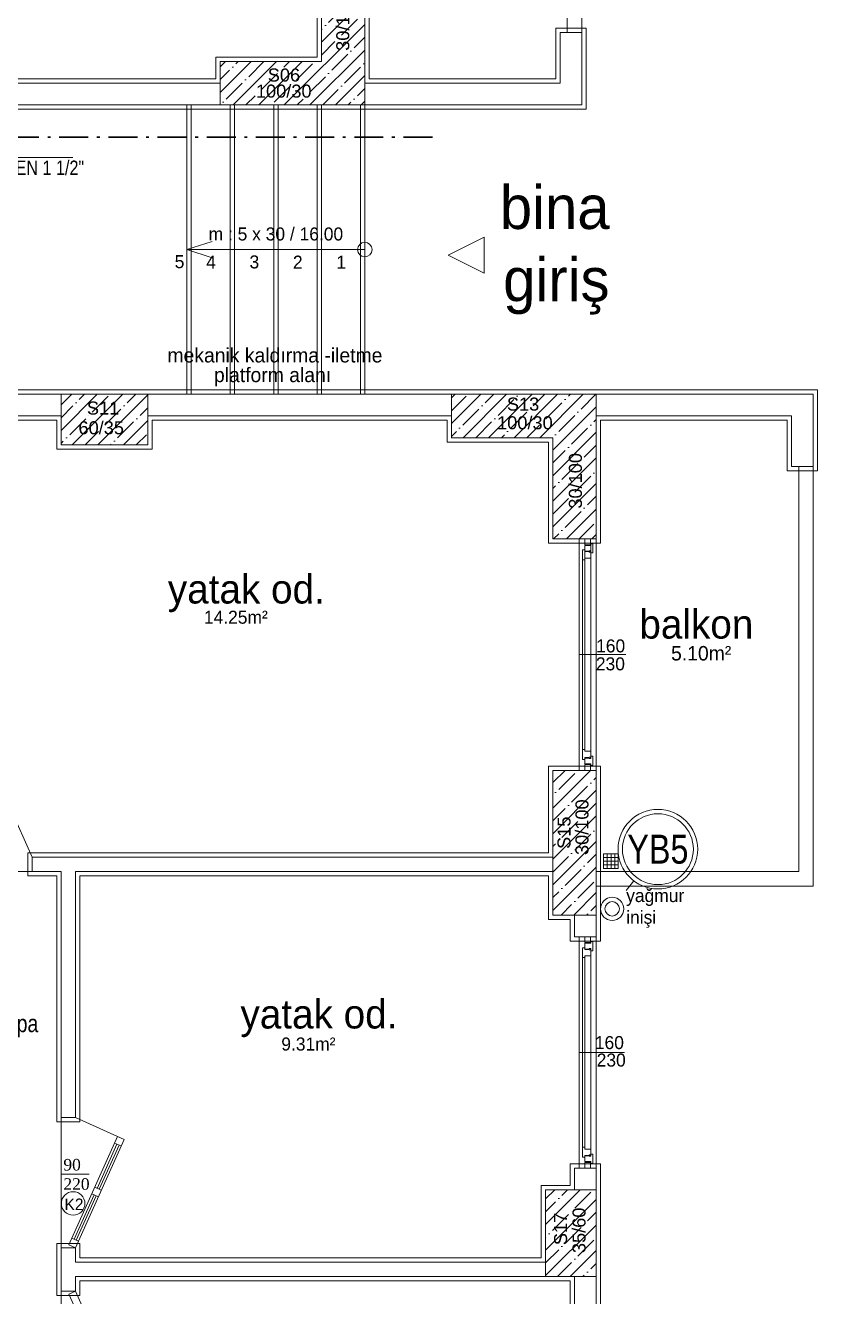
# Model space of a CAD drawing. Header units: centimetres. Extents: x 252513 to 260714, y -444050 to -441150.
# Drawn here: x 253981 to 254528, y -442880 to -442001 of the extents above; entities that cross this region are included whole.
import ezdxf
from ezdxf.enums import TextEntityAlignment as Align

# ---------------------------------------------------------------- set-up
doc = ezdxf.new("R2010")
doc.units = ezdxf.units.CM
doc.linetypes.add('ROTAS_SEBEKE', pattern=[34, 20, -6, 2, -6])
for name, color, linetype, lineweight in [('ROTAS-MIMARI', 8, 'Continuous', 13), ('ROTAS-MIMARI-YAZI', 8, 'Continuous', 13), ('ROTAS-SEMBOL-KILAVUZ', 9, 'Continuous', 9), ('ROTAS-SIHHI-HAVALANDIRMA-YAZI', 30, 'Continuous', 9), ('ROTAS-SIHHI-SEBEKE', 5, 'ROTAS_SEBEKE', 30), ('ROTAS-SIHHI-SEMBOL', 1, 'Continuous', 18), ('ROTAS-SIHHI-TEMIZ-SU-CAP', 101, 'Continuous', 18), ('ROTAS-SIHHI-YAGMUR-NO', 3, 'Continuous', 18)]:
    doc.layers.add(name, color=color, linetype=linetype, lineweight=lineweight)
doc.styles.add('arial_1_18', font='arial.ttf', dxfattribs={"height": 0.2})
doc.styles.add('ROTAS-YAZI', font='arial.ttf')
pattern_1 = [(45, (231105.378, -437638.89), (-8.838835, 8.838835), []), (45, (231114.217, -437638.89), (-8.838835, 8.838835), [15.625, -3.125, 0, -3.125])]

# ---------------------------------------------------------------- blocks, each defined once
blk = doc.blocks.new('ROTAS-S2-KOLON-YAGMUR')
at = {"color": 3}
for radius in [8, 5]:
    blk.add_circle((0, 0), radius, dxfattribs=at)
blk = doc.blocks.new('ROTAS-S2-KOLON-NO-YAGMUR')
at = {"color": 1}
for radius in [27.5, 24.5]:
    blk.add_circle((0, 0), radius, dxfattribs=at)
at = {"color": 3, "style": 'ROTAS-YAZI', "width": 0.8}
blk.add_attdef('NO', text='', height=20, dxfattribs=at).set_placement((0, 0), align=Align.MIDDLE_CENTER)
blk = doc.blocks.new('ROTAS-S2-TS-CAP2')
at = {"style": 'ROTAS-YAZI', "width": 0.8}
for tag, p in [('C1', (0, 15)), ('M1', (0, 0))]:
    blk.add_attdef(tag, p, '', height=10, dxfattribs=at)

msp = doc.modelspace()

# ---------------------------------------------------------------- hatches: boundary and pattern name
at = {"layer": 'ROTAS-MIMARI', "ltscale": 0.03}
h = msp.add_hatch(dxfattribs=at)
h.set_pattern_fill('ANSI35', color=256, scale=50, style=0)
h.set_pattern_definition(pattern_1)
h.paths.add_polyline_path([(254215.24, -441955.76), (254185.24, -441955.76), (254185.24, -442025.76), (254115.24, -442025.76), (254115.24, -442055.76), (254215.24, -442055.76)])
h.paths.add_polyline_path([(254207, -442020.64), (254207, -441977.53), (254193.03, -441977.53), (254193.03, -442020.64)], flags=24)
h.paths.add_polyline_path([(254137.66, -442053.16), (254180.77, -442053.16), (254180.77, -442039.19), (254137.66, -442039.19)], flags=24)
h.paths.add_polyline_path([(254145.81, -442042.03), (254172.84, -442042.03), (254172.84, -442028.07), (254145.81, -442028.07)], flags=24)
h = msp.add_hatch(dxfattribs=at)
h.set_pattern_fill('ANSI35', color=256, scale=50, style=0)
h.set_pattern_definition(pattern_1)
h.paths.add_polyline_path([(254065.24, -442255.76), (254005.24, -442255.76), (254005.24, -442290.76), (254065.24, -442290.76)])
h.paths.add_polyline_path([(254014.95, -442285.91), (254051.07, -442285.91), (254051.07, -442271.94), (254014.95, -442271.94)], flags=24)
h.paths.add_polyline_path([(254020.8, -442272.27), (254047.82, -442272.27), (254047.82, -442258.31), (254020.8, -442258.31)], flags=24)
h = msp.add_hatch(dxfattribs=at)
h.set_pattern_fill('ANSI35', color=256, scale=50, style=0)
h.set_pattern_definition(pattern_1)
h.paths.add_polyline_path([(254375.24, -442255.76), (254275.24, -442255.76), (254275.24, -442285.76), (254345.24, -442285.76), (254345.24, -442355.76), (254375.24, -442355.76)])
h.paths.add_polyline_path([(254367.8, -442337.15), (254367.8, -442294.04), (254353.83, -442294.04), (254353.83, -442337.15)], flags=24)
h.paths.add_polyline_path([(254304.35, -442282.46), (254347.47, -442282.46), (254347.47, -442268.49), (254304.35, -442268.49)], flags=24)
h.paths.add_polyline_path([(254311.12, -442269.54), (254338.15, -442269.54), (254338.15, -442255.57), (254311.12, -442255.57)], flags=9)
h = msp.add_hatch(dxfattribs=at)
h.set_pattern_fill('ANSI35', color=256, scale=50, style=0)
h.set_pattern_definition(pattern_1)
h.paths.add_polyline_path([(254375.24, -442515.76), (254345.24, -442515.76), (254345.24, -442615.76), (254375.24, -442615.76)])
h.paths.add_polyline_path([(254372.35, -442576.61), (254372.35, -442533.5), (254358.39, -442533.5), (254358.39, -442576.61)], flags=24)
h.paths.add_polyline_path([(254359.93, -442572.42), (254359.93, -442545.4), (254345.97, -442545.4), (254345.97, -442572.42)], flags=24)
h = msp.add_hatch(dxfattribs=at)
h.set_pattern_fill('ANSI35', color=256, scale=50, style=0)
h.set_pattern_definition(pattern_1)
h.paths.add_polyline_path([(254375.24, -442805.76), (254340.24, -442805.76), (254340.24, -442865.76), (254375.24, -442865.76)])
h.paths.add_polyline_path([(254370.3, -442851.82), (254370.3, -442815.7), (254356.34, -442815.7), (254356.34, -442851.82)], flags=24)
h.paths.add_polyline_path([(254357.53, -442846.31), (254357.53, -442819.28), (254343.57, -442819.28), (254343.57, -442846.31)], flags=24)

# ---------------------------------------------------------------- linework, layer by layer
for p, q in [((254182.24, -441952.76), (254182.24, -442022.76)), ((254218.24, -442037.76), (254218.24, -441955.76)), ((254368.24, -442002.76), (254347.24, -442002.76)), ((254347.24, -442002.76), (254347.24, -442037.76)), ((254365.24, -442005.76), (254350.24, -442005.76)), ((254350.24, -442005.76), (254350.24, -442040.76)), ((254365.24, -442005.76), (254365.24, -442055.76)), ((254368.24, -442002.76), (254368.24, -442058.76)), ((254182.24, -442022.76), (254112.24, -442022.76)), ((254112.24, -442022.76), (254112.24, -442037.76)), ((254115.24, -442040.76), (253805.24, -442040.76)), ((254112.24, -442037.76), (253808.24, -442037.76)), ((254350.24, -442040.76), (254215.24, -442040.76)), ((254347.24, -442037.76), (254218.24, -442037.76)), ((254115.24, -442055.76), (253785.24, -442055.76)), ((253785.24, -442058.76), (254368.24, -442058.76)), ((254092.24, -442055.76), (254092.24, -442255.76)), ((254095.24, -442055.76), (254095.24, -442255.76)), ((254122.24, -442055.76), (254122.24, -442255.76)), ((254125.24, -442055.76), (254125.24, -442255.76)), ((254152.24, -442055.76), (254152.24, -442255.76)), ((254155.24, -442055.76), (254155.24, -442255.76)), ((254182.24, -442055.76), (254182.24, -442255.76)), ((254185.24, -442055.76), (254185.24, -442255.76)), ((254212.24, -442055.76), (254212.24, -442255.76)), ((254215.24, -442055.76), (254215.24, -442255.76)), ((254092.24, -442155.76), (254109.77, -442150.03)), ((254215.24, -442155.76), (254092.24, -442155.76)), ((254092.24, -442155.76), (254109.77, -442161.5)), ((254005.24, -442252.76), (253718.24, -442252.76)), ((254065.24, -442252.76), (254005.24, -442252.76)), ((254065.24, -442252.76), (254528.24, -442252.76)), ((254528.24, -442252.76), (254528.24, -442308.76)), ((253715.24, -442255.76), (254005.24, -442255.76)), ((254065.24, -442255.76), (254275.24, -442255.76)), ((253885.24, -442270.76), (254005.24, -442270.76)), ((254065.24, -442270.76), (254275.24, -442270.76)), ((254375.24, -442270.76), (254510.24, -442270.76)), ((254510.24, -442270.76), (254510.24, -442305.76)), ((253888.24, -442273.76), (254002.24, -442273.76)), ((254002.24, -442273.76), (254002.24, -442293.76)), ((254068.24, -442293.76), (254068.24, -442273.76)), ((254068.24, -442273.76), (254272.24, -442273.76)), ((254272.24, -442273.76), (254272.24, -442288.76)), ((254378.24, -442273.76), (254507.24, -442273.76)), ((254378.24, -442315.76), (254378.24, -442273.76)), ((254507.24, -442273.76), (254507.24, -442308.76)), ((254272.24, -442288.76), (254342.24, -442288.76)), ((254342.24, -442288.76), (254342.24, -442358.76)), ((254002.24, -442293.76), (254068.24, -442293.76)), ((254510.24, -442305.76), (254525.24, -442305.76)), ((254378.24, -442358.76), (254378.24, -442315.76)), ((254507.24, -442308.76), (254528.24, -442308.76)), ((254342.24, -442358.76), (254357.24, -442358.76)), ((254357.24, -442358.76), (254378.24, -442358.76)), ((254375.24, -442355.76), (254360.24, -442355.76)), ((254363.43, -442515.76), (254363.43, -442355.76)), ((254367.24, -442355.76), (254367.24, -442359.76)), ((254367.24, -442359.76), (254371.24, -442359.76)), ((254367.24, -442360.26), (254367.24, -442501.36)), ((254367.24, -442364.26), (254367.24, -442360.26)), ((254371.44, -442360.26), (254367.24, -442360.26)), ((254371.24, -442359.76), (254371.24, -442355.76)), ((254371.44, -442359.06), (254371.44, -442502.56)), ((254372.84, -442359.06), (254371.44, -442359.06)), ((254371.44, -442360.26), (254371.44, -442359.06)), ((254372.84, -442365.46), (254372.84, -442359.06)), ((254375.24, -442515.76), (254375.24, -442355.76)), ((254365.84, -442501.36), (254365.84, -442363.36)), ((254367.24, -442363.36), (254365.84, -442363.36)), ((254365.84, -442370.16), (254365.84, -442363.36)), ((254367.24, -442363.36), (254367.24, -442364.56)), ((254370.44, -442364.26), (254367.24, -442364.26)), ((254370.44, -442364.56), (254367.24, -442364.56)), ((254371.44, -442368.96), (254367.24, -442368.96)), ((254367.24, -442370.16), (254367.24, -442368.96)), ((254370.44, -442364.26), (254370.44, -442363.96)), ((254371.44, -442363.96), (254370.44, -442363.96)), ((254370.44, -442364.86), (254370.44, -442364.56)), ((254370.94, -442364.86), (254370.44, -442364.86)), ((254370.94, -442364.86), (254370.94, -442364.56)), ((254371.44, -442364.56), (254370.94, -442364.56)), ((254371.44, -442365.46), (254371.44, -442363.96)), ((254371.44, -442364.56), (254371.44, -442368.96)), ((254372.84, -442365.46), (254371.44, -442365.46)), ((254367.24, -442370.16), (254365.84, -442370.16)), ((254363.43, -442435.76), (254395.75, -442435.74)), ((254367.24, -442501.36), (254365.84, -442501.36)), ((254365.84, -442501.36), (254365.84, -442508.16)), ((254367.24, -442508.16), (254365.84, -442508.16)), ((254367.24, -442501.36), (254367.24, -442502.56)), ((254371.44, -442502.56), (254367.24, -442502.56)), ((254367.24, -442508.16), (254367.24, -442506.96)), ((254370.44, -442506.96), (254367.24, -442506.96)), ((254367.24, -442507.26), (254367.24, -442511.26)), ((254370.44, -442507.26), (254367.24, -442507.26)), ((254370.94, -442506.66), (254370.44, -442506.66)), ((254370.44, -442506.66), (254370.44, -442506.96)), ((254370.44, -442507.26), (254370.44, -442507.56)), ((254371.44, -442507.56), (254370.44, -442507.56)), ((254370.94, -442506.66), (254370.94, -442506.96)), ((254371.44, -442506.96), (254370.94, -442506.96)), ((254371.44, -442506.96), (254371.44, -442502.56)), ((254372.84, -442506.06), (254371.44, -442506.06)), ((254371.44, -442506.06), (254371.44, -442507.56)), ((254372.84, -442506.06), (254372.84, -442512.46)), ((254357.24, -442512.76), (254342.24, -442512.76)), ((254342.24, -442512.76), (254342.24, -442572.76)), ((254378.24, -442512.76), (254357.24, -442512.76)), ((254371.44, -442511.26), (254367.24, -442511.26)), ((254367.24, -442515.76), (254367.24, -442511.76)), ((254367.24, -442511.76), (254371.24, -442511.76)), ((254371.24, -442511.76), (254371.24, -442515.76)), ((254371.44, -442511.26), (254371.44, -442512.46)), ((254372.84, -442512.46), (254371.44, -442512.46)), ((254378.24, -442515.76), (254378.24, -442512.76)), ((254378.24, -442585.76), (254378.24, -442515.76)), ((253985.31, -442575.76), (253970.2, -442542.12)), ((254342.24, -442572.76), (253982.31, -442572.76)), ((253982.31, -442572.76), (253982.31, -442588.76)), ((253985.31, -442575.76), (254345.24, -442575.76)), ((253985.31, -442585.76), (253985.31, -442575.76)), ((254390.36, -442573.56), (254380.36, -442573.56)), ((254380.36, -442573.56), (254380.36, -442583.56)), ((254380.36, -442576.03), (254390.36, -442576.03)), ((254380.36, -442578.56), (254390.36, -442578.56)), ((254382.82, -442573.56), (254382.82, -442583.56)), ((254385.44, -442573.56), (254385.44, -442583.56)), ((254388.06, -442573.56), (254388.06, -442583.56)), ((254390.36, -442583.56), (254390.36, -442573.56)), ((253895.31, -442585.76), (253985.31, -442585.76)), ((253982.31, -442588.76), (254002.24, -442588.76)), ((253985.31, -442585.76), (254005.24, -442585.76)), ((254002.24, -442588.76), (254002.24, -442758.76)), ((254005.24, -442585.76), (254005.24, -442755.76)), ((254015.24, -442585.76), (254015.24, -442755.76)), ((254015.24, -442585.76), (254345.24, -442585.76)), ((254018.24, -442758.76), (254018.24, -442588.76)), ((254018.24, -442588.76), (254342.24, -442588.76)), ((254342.24, -442588.76), (254342.24, -442618.76)), ((254378.24, -442633.76), (254378.24, -442585.76)), ((254380.36, -442581.09), (254390.36, -442581.09)), ((254380.36, -442583.56), (254390.36, -442583.56)), ((254342.24, -442618.76), (254357.24, -442618.76)), ((254357.24, -442618.76), (254357.24, -442633.76)), ((254360.24, -442615.76), (254360.24, -442630.76)), ((254375.24, -442615.76), (254375.24, -442630.76)), ((254360.24, -442630.76), (254375.24, -442630.76)), ((254363.43, -442790.76), (254363.43, -442630.76)), ((254367.24, -442630.76), (254367.24, -442634.76)), ((254371.24, -442634.76), (254371.24, -442630.76)), ((254375.24, -442790.76), (254375.24, -442630.76)), ((254378.24, -442633.76), (254357.24, -442633.76)), ((254365.84, -442645.16), (254365.84, -442638.36)), ((254367.24, -442638.36), (254365.84, -442638.36)), ((254367.24, -442634.76), (254371.24, -442634.76)), ((254371.44, -442635.26), (254367.24, -442635.26)), ((254367.24, -442639.26), (254367.24, -442635.26)), ((254367.24, -442638.36), (254367.24, -442639.56)), ((254370.44, -442639.26), (254367.24, -442639.26)), ((254370.44, -442639.56), (254367.24, -442639.56)), ((254371.44, -442638.96), (254370.44, -442638.96)), ((254370.44, -442639.26), (254370.44, -442638.96)), ((254370.44, -442639.86), (254370.44, -442639.56)), ((254370.94, -442639.86), (254370.44, -442639.86)), ((254371.44, -442639.56), (254370.94, -442639.56)), ((254370.94, -442639.86), (254370.94, -442639.56)), ((254371.44, -442635.26), (254371.44, -442634.06)), ((254372.84, -442634.06), (254371.44, -442634.06)), ((254371.44, -442640.46), (254371.44, -442638.96)), ((254371.44, -442639.56), (254371.44, -442643.96)), ((254372.84, -442640.46), (254371.44, -442640.46)), ((254372.84, -442640.46), (254372.84, -442634.06)), ((254365.84, -442776.36), (254365.84, -442645.16)), ((254367.24, -442645.16), (254365.84, -442645.16)), ((254367.24, -442645.16), (254367.24, -442643.96)), ((254371.44, -442643.96), (254367.24, -442643.96)), ((254367.24, -442645.16), (254367.24, -442776.36)), ((254371.44, -442643.96), (254371.44, -442777.56)), ((254394.88, -442710.76), (254363.43, -442710.76)), ((254005.24, -442755.76), (254015.24, -442755.76)), ((254005.24, -442845.76), (254005.24, -442755.76)), ((254015.24, -442755.76), (254048.89, -442770.88)), ((254002.24, -442758.76), (254018.24, -442758.76)), ((254010.68, -442843.71), (254044.33, -442768.83)), ((254015.24, -442845.76), (254048.89, -442770.88)), ((254042.28, -442773.39), (254046.84, -442775.44)), ((254030.16, -442804.73), (254043.91, -442774.13)), ((254031.6, -442805.38), (254045.35, -442774.78)), ((254367.24, -442776.36), (254365.84, -442776.36)), ((254365.84, -442776.36), (254365.84, -442783.16)), ((254367.24, -442776.36), (254367.24, -442777.56)), ((254371.44, -442777.56), (254367.24, -442777.56)), ((254367.24, -442783.16), (254367.24, -442781.96)), ((254370.44, -442781.96), (254367.24, -442781.96)), ((254367.24, -442782.26), (254367.24, -442786.26)), ((254370.44, -442782.26), (254367.24, -442782.26)), ((254370.94, -442781.66), (254370.44, -442781.66)), ((254370.44, -442781.66), (254370.44, -442781.96)), ((254370.44, -442782.26), (254370.44, -442782.56)), ((254370.94, -442781.66), (254370.94, -442781.96)), ((254371.44, -442781.96), (254370.94, -442781.96)), ((254371.44, -442781.96), (254371.44, -442777.56)), ((254372.84, -442781.06), (254371.44, -442781.06)), ((254371.44, -442781.06), (254371.44, -442782.56)), ((254372.84, -442781.06), (254372.84, -442787.46)), ((254357.24, -442787.76), (254357.24, -442802.76)), ((254357.24, -442787.76), (254378.24, -442787.76)), ((254360.24, -442790.76), (254360.24, -442805.76)), ((254360.24, -442790.76), (254375.24, -442790.76)), ((254367.24, -442783.16), (254365.84, -442783.16)), ((254371.44, -442786.26), (254367.24, -442786.26)), ((254367.24, -442790.76), (254367.24, -442786.76)), ((254367.24, -442786.76), (254371.24, -442786.76)), ((254371.44, -442782.56), (254370.44, -442782.56)), ((254371.24, -442786.76), (254371.24, -442790.76)), ((254371.44, -442786.26), (254371.44, -442787.46)), ((254372.84, -442787.46), (254371.44, -442787.46)), ((254375.24, -442790.76), (254375.24, -442805.76)), ((254378.24, -442805.76), (254378.24, -442787.76)), ((254024.66, -442795), (254005.34, -442795)), ((254031.04, -442810.6), (254026.48, -442808.55)), ((254033.09, -442806.04), (254028.53, -442803.99)), ((254357.24, -442802.76), (254337.24, -442802.76)), ((254337.24, -442802.76), (254337.24, -442852.76)), ((254378.24, -442865.76), (254378.24, -442805.76)), ((254014.37, -442839.89), (254028.12, -442809.29)), ((254015.81, -442840.54), (254029.56, -442809.94)), ((254018.24, -442842.76), (254002.24, -442842.76)), ((254002.24, -442842.76), (254002.24, -442850.76)), ((254015.24, -442845.76), (254010.68, -442843.71)), ((254017.29, -442841.2), (254012.73, -442839.15)), ((254018.24, -442847.76), (254018.24, -442842.76)), ((254002.24, -442850.76), (254002.24, -442865.76)), ((254005.24, -442845.76), (254005.24, -442875.76)), ((254005.24, -442845.76), (254015.24, -442845.76)), ((254015.24, -442845.76), (254015.24, -442855.76)), ((254018.24, -442852.76), (254018.24, -442847.76)), ((254015.24, -442855.76), (254340.24, -442855.76)), ((254337.24, -442852.76), (254018.24, -442852.76)), ((254002.24, -442865.76), (254002.24, -442878.76)), ((254015.24, -442865.76), (254015.24, -442875.76)), ((254015.24, -442865.76), (254340.24, -442865.76)), ((254018.24, -442878.76), (254018.24, -442868.76)), ((254018.24, -442868.76), (254065.24, -442868.76)), ((254065.24, -442868.76), (254340.24, -442868.76)), ((254340.24, -442868.76), (254357.24, -442868.76)), ((254357.24, -442868.76), (254357.24, -442913.76)), ((254360.24, -442865.76), (254360.24, -442910.76)), ((254375.24, -442865.76), (254375.24, -442910.76)), ((254378.24, -442913.76), (254378.24, -442865.76)), ((254002.24, -442878.76), (254018.24, -442878.76)), ((254005.24, -442875.76), (254015.24, -442875.76)), ((254005.24, -442875.76), (254005.24, -442965.76)), ((254015.24, -442875.76), (254010.68, -442877.81)), ((254010.68, -442877.81), (254044.33, -442952.69)), ((254015.24, -442875.76), (254048.89, -442950.65))]:
    msp.add_line(p, q, dxfattribs=at)
for points in [[(254365.24, -441500.76), (254365.24, -442005.76)], [(254355.24, -441510.76), (254355.24, -442005.76)], [(254185.24, -442025.76), (254185.24, -441955.76)], [(254215.24, -441955.76), (254215.24, -442055.76)], [(254115.24, -442025.76), (254185.24, -442025.76)], [(254115.24, -442055.76), (254115.24, -442025.76)], [(254215.24, -442055.76), (254115.24, -442055.76)], [(254215.24, -442055.76), (254365.24, -442055.76)], [(254272.78, -442159.61), (254272.78, -442159.61), (254297.78, -442172.11), (254297.78, -442147.11), (254272.78, -442159.61)], [(254005.24, -442255.76), (254065.24, -442255.76)], [(254005.24, -442290.76), (254005.24, -442255.76)], [(254065.24, -442255.76), (254065.24, -442290.76)], [(254275.24, -442255.76), (254375.24, -442255.76)], [(254275.24, -442285.76), (254275.24, -442255.76)], [(254375.24, -442255.76), (254525.24, -442255.76)], [(254375.24, -442255.76), (254375.24, -442355.76)], [(254525.24, -442255.76), (254525.24, -442305.76)], [(254345.24, -442285.76), (254275.24, -442285.76)], [(254345.24, -442355.76), (254345.24, -442285.76)], [(254065.24, -442290.76), (254005.24, -442290.76)], [(254515.24, -442305.76), (254515.24, -442585.76)], [(254525.24, -442305.76), (254525.24, -442595.76)], [(254375.24, -442355.76), (254345.24, -442355.76)], [(254345.24, -442615.76), (254345.24, -442515.76)], [(254345.24, -442515.76), (254375.24, -442515.76)], [(254375.24, -442515.76), (254375.24, -442615.76)], [(254375.24, -442585.76), (254515.24, -442585.76)], [(254375.24, -442595.76), (254525.24, -442595.76)], [(254375.24, -442615.76), (254345.24, -442615.76)], [(254340.24, -442865.76), (254340.24, -442805.76)], [(254340.24, -442805.76), (254375.24, -442805.76)], [(254375.24, -442805.76), (254375.24, -442865.76)], [(254375.24, -442865.76), (254340.24, -442865.76)]]:
    msp.add_lwpolyline(points, dxfattribs=at)
for centre, radius in [((254215.24, -442155.76), 5), ((254386.24, -442611.5), 8), ((254386.24, -442611.5), 5), ((254013.61, -442815.16), 8.14)]:
    msp.add_circle(centre, radius, dxfattribs=at)
at = {"layer": 'ROTAS-SEMBOL-KILAVUZ'}
msp.add_line((254395.94, -442598.81), (254401.11, -442592.06), dxfattribs=at)
at = {"layer": 'ROTAS-SIHHI-SEBEKE'}
msp.add_lwpolyline([(254262, -442078), (253626.2, -442078)], dxfattribs=at)
at = {"layer": 'ROTAS-SIHHI-TEMIZ-SU-CAP'}
msp.add_line((253919, -442092), (254013.43, -442092), dxfattribs=at)

# ---------------------------------------------------------------- block references
at = {"layer": 'ROTAS-SIHHI-SEMBOL'}
msp.add_blockref('ROTAS-S2-KOLON-YAGMUR', (254386.24, -442611.5), dxfattribs=at)
at = {"layer": 'ROTAS-SIHHI-TEMIZ-SU-CAP'}
msp.add_blockref('ROTAS-S2-TS-CAP2', (253921, -442119.18), dxfattribs=at).add_auto_attribs({'C1': 'ŞEBEKEDEN 1 1/2"', 'M1': '94 MB'})
at = {"layer": 'ROTAS-SIHHI-YAGMUR-NO'}
msp.add_blockref('ROTAS-S2-KOLON-NO-YAGMUR', (254417.86, -442570.25), dxfattribs=at).add_auto_attribs({'NO': 'YB5'})

# ---------------------------------------------------------------- texts
at = {"layer": 'ROTAS-MIMARI-YAZI', "ltscale": 0.03, "style": 'arial_1_18'}
for s, p in [('30/100', (254204.51, -442018.32)), ('30/100', (254365.31, -442334.83)), ('30/100', (254369.87, -442574.28)), ('S15', (254357.45, -442570.09)), ('S17', (254355.05, -442843.98)), ('35/60', (254367.82, -442849.49))]:
    msp.add_text(s, height=9, rotation=90, dxfattribs=at).set_placement(p)
for s, p in [('S06', (254148.14, -442039.55)), ('100/30', (254139.98, -442050.67)), ('S11', (254023.12, -442269.79)), ('S13', (254313.45, -442267.05)), ('100/30', (254306.68, -442279.97)), ('60/35', (254017.28, -442283.42))]:
    msp.add_text(s, height=9, dxfattribs=at).set_placement(p)
at = {"layer": 'ROTAS-MIMARI-YAZI', "ltscale": 0.03}
for s, height, p in [('m : 5 x 30 / 16.00', 9, (254107.27, -442149.44)), ('5', 9, (254083.81, -442168.57)), ('4', 9, (254105.56, -442168.91)), ('3', 9, (254135.56, -442168.75)), ('2', 9, (254165.56, -442168.91)), ('1', 9, (254195.56, -442168.91)), ('mekanik kaldırma -iletme', 10, (254078.81, -442233.77)), ('platform alanı', 10, (254110.96, -442247.36)), ('160', 9, (254375.15, -442434.21)), ('230', 9, (254374.98, -442446.62)), ('160', 9, (254374.28, -442708.46)), ('230', 9, (254375.54, -442720.53))]:
    msp.add_text(s, height=height, dxfattribs=at).set_placement(p)
for s, insert, char_height, width, attachment_point in [('bina\\P giriş', (254384.43, -442111.49), 30, 242.417, 3), ('{\\fTimes New Roman|b0|i0|c162|p18;90\\P220}', (254006.85, -442784.39), 8, 23.5115, 1), ('K2', (254007.66, -442811.77), 8, 23.8917, 1)]:
    msp.add_mtext(s, dxfattribs=dict(at, insert=insert, char_height=char_height, width=width, attachment_point=attachment_point))
for s, width, insert, char_height, attachment_point in [('yatak od.', 237.6489, (254187.61, -442380.41), 20, 3), ('balkon', 237.6489, (254483.84, -442404.66), 20, 3), ('14.25m²', 64.7169, (254104.01, -442405.39), 9, 1), ('5.10m²', 64.7169, (254468.57, -442429.8), 10, 3), ('yağmur\\Pinişi', 115.95, (254395.94, -442624.59), 9, 7), ('yatak od.', 237.6489, (254237.81, -442674.21), 20, 3), ('9.31m²', 64.7169, (254157.52, -442700.44), 9, 1)]:
    msp.add_mtext_dynamic_manual_height_columns(s, width=width, gutter_width=45, heights=[0], dxfattribs=dict(at, insert=insert, char_height=char_height, attachment_point=attachment_point))
at = {"layer": 'ROTAS-SIHHI-HAVALANDIRMA-YAZI', "style": 'ROTAS-YAZI', "width": 0.8}
msp.add_text('160 m3/h-50 pa', height=12, dxfattribs=at).set_placement((253895.58, -442696.75))

doc.saveas('drawing.dxf')
